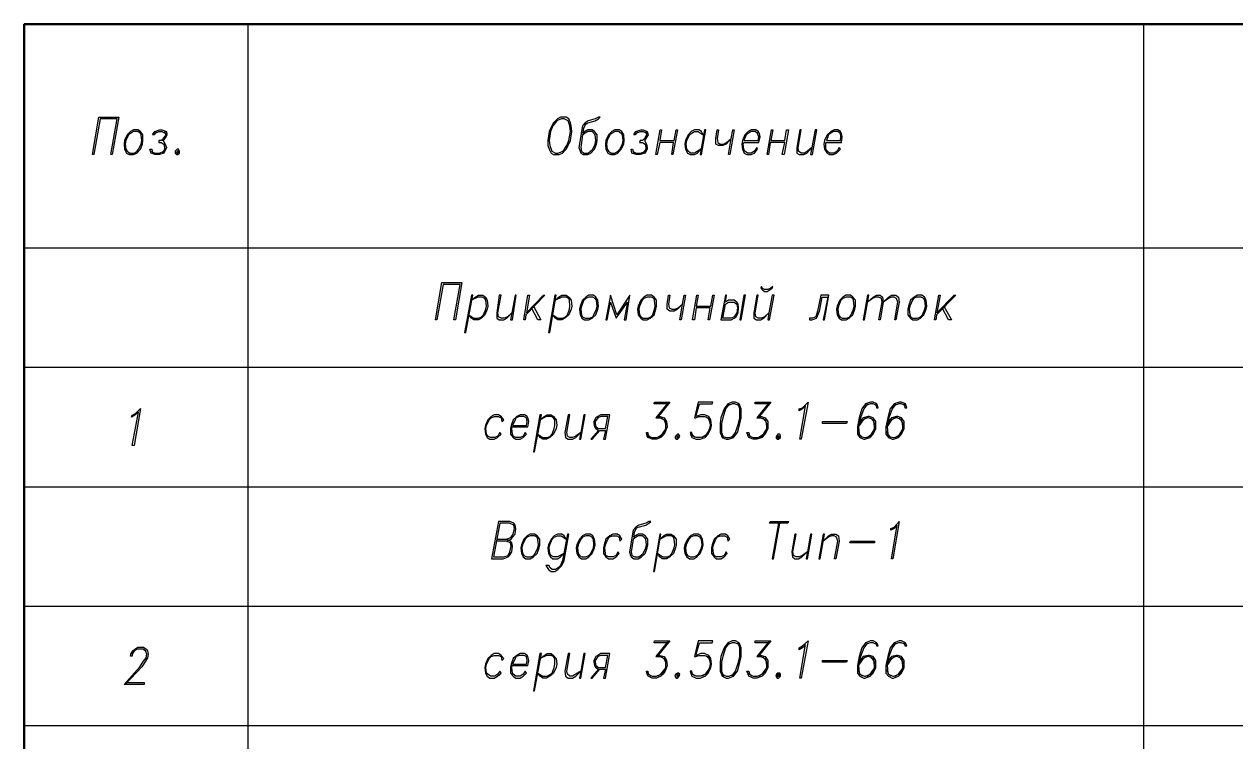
# Model space of a CAD drawing. Header units: millimetres. Extents: x 4241 to 6572, y 870 to 1291.
# Drawn here: x 5693.6 to 5774.8, y 1128.4 to 1176.5 of the extents above; entities that cross this region are included whole.
import ezdxf

# ---------------------------------------------------------------- set-up
doc = ezdxf.new("R2010")
doc.units = ezdxf.units.MM
doc.layers.add('PDF _0', color=7, linetype='Continuous')

msp = doc.modelspace()

# ---------------------------------------------------------------- linework, layer by layer
at = {"layer": 'PDF _0', "lineweight": 50}
msp.add_lwpolyline([(5883.6259, 977.5531), (5693.6273, 977.5531), (5693.6273, 1176.5266), (5883.6259, 1176.5266)], close=True, dxfattribs=at)
at = {"layer": 'PDF _0', "lineweight": 30}
for points in [[(5708.6139, 1176.5266), (5708.6139, 977.5531)], [(5768.6446, 1176.5266), (5768.6446, 977.5531)], [(5693.6273, 1161.5401), (5883.6259, 1161.5401)], [(5693.6273, 1153.5388), (5883.6259, 1153.5388)], [(5693.6273, 1145.5376), (5883.6259, 1145.5376)], [(5693.6273, 1137.5363), (5883.6259, 1137.5363)], [(5693.6273, 1129.535), (5883.6259, 1129.535)]]:
    msp.add_lwpolyline(points, dxfattribs=at)
at = {"layer": 'PDF _0', "lineweight": 25}
for points in [[(5698.2842, 1167.8057), (5698.1995, 1167.8057), (5698.6229, 1170.3034), (5699.9776, 1170.3034), (5699.5119, 1167.8057), (5699.4272, 1167.8057), (5699.8506, 1170.1764), (5698.7075, 1170.1764)], [(5729.5696, 1170.3034), (5729.3579, 1170.1764), (5729.1039, 1169.9224), (5728.9769, 1169.7107), (5728.8076, 1169.3297), (5728.7229, 1168.737), (5728.7229, 1168.3983), (5728.8076, 1168.1443), (5728.9346, 1167.8903), (5729.1039, 1167.8057), (5729.4849, 1167.8057), (5729.6966, 1167.8903), (5729.9506, 1168.1443), (5730.0776, 1168.3983), (5730.2469, 1168.737), (5730.3316, 1169.3297), (5730.2893, 1169.7107), (5730.2469, 1169.9224), (5730.1199, 1170.1764), (5729.9506, 1170.3034)], [(5729.6119, 1170.1764), (5729.3156, 1170.0494), (5729.0616, 1169.7107), (5728.8922, 1169.3297), (5728.8076, 1168.737), (5728.8499, 1168.3983), (5728.9769, 1168.0173), (5729.2309, 1167.8903), (5729.4003, 1167.8903), (5729.7389, 1168.0173), (5729.9929, 1168.3983), (5730.1199, 1168.737), (5730.2469, 1169.3297), (5730.2046, 1169.7107), (5730.0776, 1170.0494), (5729.8236, 1170.1764)], [(5700.9513, 1169.4567), (5700.7396, 1169.3297), (5700.5279, 1169.118), (5700.3586, 1168.737), (5700.3162, 1168.483), (5700.3586, 1168.1443), (5700.4856, 1167.8903), (5700.6549, 1167.8057), (5700.9513, 1167.8057), (5701.1629, 1167.8903), (5701.4169, 1168.1443), (5701.544, 1168.483), (5701.5863, 1168.737), (5701.5863, 1169.118), (5701.4169, 1169.3297), (5701.2476, 1169.4567)], [(5700.9513, 1169.3297), (5700.7396, 1169.2027), (5700.6126, 1169.118), (5700.4432, 1168.737), (5700.4009, 1168.483), (5700.4432, 1168.1443), (5700.5279, 1168.0173), (5700.6973, 1167.8903), (5700.9936, 1167.8903), (5701.2053, 1168.0173), (5701.2899, 1168.1443), (5701.4593, 1168.483), (5701.5016, 1168.737), (5701.4593, 1169.118), (5701.4169, 1169.2027), (5701.2476, 1169.3297)], [(5731.0513, 1169.118), (5730.9243, 1168.2713), (5730.9666, 1168.0173), (5731.136, 1167.8903), (5731.4323, 1167.8903), (5731.7287, 1168.1443), (5731.898, 1168.483), (5731.9403, 1168.737), (5731.898, 1169.118), (5731.6863, 1169.3297), (5731.39, 1169.3297)], [(5733.2104, 1169.4567), (5732.9987, 1169.3297), (5732.787, 1169.118), (5732.6177, 1168.737), (5732.5754, 1168.483), (5732.6177, 1168.1443), (5732.7447, 1167.8903), (5732.914, 1167.8057), (5733.2104, 1167.8057), (5733.4221, 1167.8903), (5733.6337, 1168.1443), (5733.8031, 1168.483), (5733.8454, 1168.737), (5733.8031, 1169.118), (5733.6761, 1169.3297), (5733.5067, 1169.4567)], [(5733.2104, 1169.3297), (5732.9987, 1169.2027), (5732.8717, 1169.118), (5732.7024, 1168.737), (5732.66, 1168.483), (5732.7024, 1168.1443), (5732.787, 1168.0173), (5732.9564, 1167.8903), (5733.2104, 1167.8903), (5733.4221, 1168.0173), (5733.5491, 1168.1443), (5733.7184, 1168.483), (5733.7607, 1168.737), (5733.7184, 1169.118), (5733.6337, 1169.2027), (5733.4644, 1169.3297)], [(5736.0468, 1167.8057), (5735.9621, 1167.8057), (5736.2585, 1169.4567), (5736.3432, 1169.4567), (5736.2162, 1168.737), (5737.1899, 1168.737), (5737.3169, 1169.4567), (5737.4015, 1169.4567), (5737.1052, 1167.8057), (5737.0205, 1167.8057), (5737.1475, 1168.61), (5736.2162, 1168.61)], [(5738.9679, 1168.1443), (5738.5446, 1167.8903), (5738.2906, 1167.8903), (5738.1212, 1168.0173), (5738.0365, 1168.1443), (5737.9942, 1168.483), (5738.0365, 1168.737), (5738.2059, 1169.118), (5738.3329, 1169.2027), (5738.5446, 1169.3297), (5738.7986, 1169.3297), (5739.1373, 1169.118), (5739.0102, 1169.3297), (5738.8409, 1169.4567), (5738.5446, 1169.4567), (5738.3329, 1169.3297), (5738.1212, 1169.118), (5737.9519, 1168.737), (5737.9095, 1168.483), (5737.9519, 1168.1443), (5738.0789, 1167.8903), (5738.2482, 1167.8057), (5738.5446, 1167.8057), (5738.7562, 1167.8903)], [(5739.0102, 1167.8057), (5739.3066, 1169.4567), (5739.2219, 1169.4567), (5738.9256, 1167.8057)], [(5741, 1168.864), (5740.6613, 1168.483), (5740.4496, 1168.3983), (5740.1533, 1168.3983), (5739.984, 1168.483), (5739.984, 1168.864), (5740.0686, 1169.4567), (5740.1533, 1169.4567), (5740.0686, 1168.864), (5740.111, 1168.61), (5740.2803, 1168.483), (5740.492, 1168.483), (5740.7036, 1168.61), (5741, 1168.864), (5741.127, 1169.4567), (5741.2117, 1169.4567), (5740.9153, 1167.8057), (5740.8306, 1167.8057)], [(5741.8467, 1168.61), (5742.8627, 1168.61), (5742.9474, 1168.991), (5742.9051, 1169.2027), (5742.8204, 1169.3297), (5742.651, 1169.4567), (5742.3547, 1169.4567), (5742.143, 1169.3297), (5741.9314, 1169.118), (5741.762, 1168.737), (5741.7197, 1168.483), (5741.762, 1168.1443), (5741.889, 1167.8903), (5742.0584, 1167.8057), (5742.3547, 1167.8057), (5742.5664, 1167.8903), (5742.778, 1168.1443), (5742.7357, 1168.2713), (5742.5664, 1168.0173), (5742.3547, 1167.8903), (5742.1007, 1167.8903), (5741.9314, 1168.0173), (5741.8467, 1168.1443), (5741.8043, 1168.483)], [(5742.8204, 1168.737), (5742.8627, 1168.991), (5742.778, 1169.2027), (5742.6087, 1169.3297), (5742.3547, 1169.3297), (5742.143, 1169.2027), (5742.016, 1169.118), (5741.8467, 1168.737)], [(5743.4977, 1167.8057), (5743.4131, 1167.8057), (5743.7094, 1169.4567), (5743.7941, 1169.4567), (5743.6671, 1168.737), (5744.5984, 1168.737), (5744.7254, 1169.4567), (5744.8525, 1169.4567), (5744.5561, 1167.8057), (5744.4291, 1167.8057), (5744.5984, 1168.61), (5743.6247, 1168.61)], [(5746.4188, 1168.2713), (5746.1225, 1168.0173), (5745.9108, 1167.8903), (5745.6991, 1167.8903), (5745.5298, 1168.0173), (5745.4875, 1168.2713), (5745.6991, 1169.4567), (5745.6145, 1169.4567), (5745.4028, 1168.2713), (5745.4028, 1167.8903), (5745.5721, 1167.8057), (5745.8685, 1167.8057), (5746.0802, 1167.8903), (5746.4188, 1168.2713), (5746.3342, 1167.8057), (5746.4612, 1167.8057), (5746.7575, 1169.4567), (5746.6305, 1169.4567)], [(5747.3502, 1168.61), (5748.4086, 1168.61), (5748.4509, 1168.991), (5748.4086, 1169.2027), (5748.3239, 1169.3297), (5748.1546, 1169.4567), (5747.9006, 1169.4567), (5747.6889, 1169.3297), (5747.4349, 1169.118), (5747.2655, 1168.737), (5747.2232, 1168.483), (5747.2655, 1168.1443), (5747.4349, 1167.8903), (5747.6042, 1167.8057), (5747.8582, 1167.8057), (5748.0699, 1167.8903), (5748.3239, 1168.1443), (5748.2392, 1168.2713), (5748.1122, 1168.0173), (5747.9006, 1167.8903), (5747.6042, 1167.8903), (5747.4349, 1168.0173), (5747.3502, 1168.1443), (5747.3502, 1168.483)], [(5748.3239, 1168.737), (5748.3662, 1168.991), (5748.3239, 1169.2027), (5748.1546, 1169.3297), (5747.8582, 1169.3297), (5747.6465, 1169.2027), (5747.5195, 1169.118), (5747.3925, 1168.737)], [(5703.8724, 1168.1443), (5703.7454, 1168.0173), (5703.7454, 1167.8903), (5703.83, 1167.8057), (5703.9147, 1167.8057), (5704.0417, 1167.8903), (5704.0417, 1168.0173), (5703.957, 1168.1443)], [(5703.8724, 1168.0173), (5703.83, 1167.8903), (5703.9147, 1167.8903), (5703.957, 1168.0173)], [(5721.272, 1156.7139), (5721.1873, 1156.7139), (5721.6106, 1159.2117), (5722.9654, 1159.2117), (5722.542, 1156.7139), (5722.415, 1156.7139), (5722.8384, 1159.0847), (5721.6953, 1159.0847)], [(5743.7941, 1158.9577), (5743.6671, 1158.8307), (5743.4554, 1158.746), (5743.2437, 1158.746), (5743.0744, 1158.8307), (5743.0321, 1158.9577), (5742.9897, 1158.8307), (5743.0744, 1158.746), (5743.2437, 1158.619), (5743.4131, 1158.619), (5743.6247, 1158.746), (5743.7517, 1158.8307)], [(5723.2194, 1155.8672), (5723.6851, 1158.365), (5723.6004, 1158.365), (5723.1347, 1155.8672)], [(5723.431, 1157.0526), (5723.7697, 1156.8409), (5724.0661, 1156.8409), (5724.2777, 1156.9256), (5724.4047, 1157.0526), (5724.5741, 1157.4336), (5724.6164, 1157.6453), (5724.5741, 1158.0263), (5724.4894, 1158.1533), (5724.3201, 1158.238), (5724.0237, 1158.238), (5723.6004, 1158.0263), (5723.8544, 1158.238), (5724.0661, 1158.365), (5724.3624, 1158.365), (5724.5317, 1158.238), (5724.6588, 1158.0263), (5724.7011, 1157.6453), (5724.6588, 1157.4336), (5724.4894, 1157.0526), (5724.2777, 1156.8409), (5724.0661, 1156.7139), (5723.7697, 1156.7139), (5723.6004, 1156.8409)], [(5726.3098, 1157.1796), (5726.0135, 1156.9256), (5725.8018, 1156.8409), (5725.5901, 1156.8409), (5725.4208, 1156.9256), (5725.3784, 1157.1796), (5725.5901, 1158.365), (5725.4631, 1158.365), (5725.2938, 1157.1796), (5725.2938, 1156.8409), (5725.4631, 1156.7139), (5725.7595, 1156.7139), (5725.9711, 1156.8409), (5726.3098, 1157.1796), (5726.2251, 1156.7139), (5726.3521, 1156.7139), (5726.6062, 1158.365), (5726.5215, 1158.365)], [(5727.2835, 1157.1796), (5728.4265, 1158.365), (5728.5112, 1158.365), (5727.2412, 1157.0526), (5727.1988, 1156.7139), (5727.1142, 1156.7139), (5727.3682, 1158.365), (5727.4952, 1158.365)], [(5728.8499, 1155.8672), (5729.2732, 1158.365), (5729.1886, 1158.365), (5728.7652, 1155.8672)], [(5729.0616, 1157.0526), (5729.4003, 1156.8409), (5729.6966, 1156.8409), (5729.9083, 1156.9256), (5730.0353, 1157.0526), (5730.1623, 1157.4336), (5730.2046, 1157.6453), (5730.1623, 1158.0263), (5730.1199, 1158.1533), (5729.9506, 1158.238), (5729.6543, 1158.238), (5729.2309, 1158.0263), (5729.4426, 1158.238), (5729.6543, 1158.365), (5729.9506, 1158.365), (5730.1199, 1158.238), (5730.2893, 1158.0263), (5730.3316, 1157.6453), (5730.2893, 1157.4336), (5730.1199, 1157.0526), (5729.8659, 1156.8409), (5729.6543, 1156.7139), (5729.4003, 1156.7139), (5729.2309, 1156.8409)], [(5731.4747, 1158.365), (5731.263, 1158.238), (5731.0513, 1158.0263), (5730.882, 1157.6453), (5730.8396, 1157.4336), (5730.882, 1157.0526), (5731.009, 1156.8409), (5731.1783, 1156.7139), (5731.4747, 1156.7139), (5731.6863, 1156.8409), (5731.9403, 1157.0526), (5732.0673, 1157.4336), (5732.1097, 1157.6453), (5732.0673, 1158.0263), (5731.9403, 1158.238), (5731.771, 1158.365)], [(5731.4747, 1158.238), (5731.263, 1158.1533), (5731.136, 1158.0263), (5730.9666, 1157.6453), (5730.9243, 1157.4336), (5730.9666, 1157.0526), (5731.0513, 1156.9256), (5731.2206, 1156.8409), (5731.517, 1156.8409), (5731.7287, 1156.9256), (5731.8133, 1157.0526), (5731.9827, 1157.4336), (5732.025, 1157.6453), (5731.9827, 1158.0263), (5731.898, 1158.1533), (5731.7287, 1158.238)], [(5732.6177, 1156.7139), (5732.7024, 1156.7139), (5732.914, 1157.8993), (5733.2951, 1156.8409), (5734.0571, 1157.8993), (5733.8454, 1156.7139), (5733.9724, 1156.7139), (5734.2264, 1158.365), (5733.3374, 1157.0526), (5732.914, 1158.365)], [(5735.3695, 1158.365), (5735.1578, 1158.238), (5734.9461, 1158.0263), (5734.7768, 1157.6453), (5734.7344, 1157.4336), (5734.7768, 1157.0526), (5734.9461, 1156.8409), (5735.1154, 1156.7139), (5735.3695, 1156.7139), (5735.5811, 1156.8409), (5735.8351, 1157.0526), (5735.9621, 1157.4336), (5736.0045, 1157.6453), (5736.0045, 1158.0263), (5735.8351, 1158.238), (5735.6658, 1158.365)], [(5735.3695, 1158.238), (5735.1578, 1158.1533), (5735.0308, 1158.0263), (5734.8614, 1157.6453), (5734.8191, 1157.4336), (5734.8614, 1157.0526), (5734.9461, 1156.9256), (5735.1154, 1156.8409), (5735.4118, 1156.8409), (5735.6235, 1156.9256), (5735.7505, 1157.0526), (5735.8775, 1157.4336), (5735.9198, 1157.6453), (5735.8775, 1158.0263), (5735.8351, 1158.1533), (5735.6658, 1158.238)], [(5737.7402, 1157.7723), (5737.4015, 1157.4336), (5737.1899, 1157.3066), (5736.8935, 1157.3066), (5736.7242, 1157.4336), (5736.7242, 1157.7723), (5736.8088, 1158.365), (5736.8935, 1158.365), (5736.8088, 1157.7723), (5736.8512, 1157.5183), (5737.0205, 1157.4336), (5737.2322, 1157.4336), (5737.4439, 1157.5183), (5737.7402, 1157.7723), (5737.8672, 1158.365), (5737.9519, 1158.365), (5737.6555, 1156.7139), (5737.5709, 1156.7139)], [(5738.5446, 1156.7139), (5738.4176, 1156.7139), (5738.7139, 1158.365), (5738.7986, 1158.365), (5738.6716, 1157.6453), (5739.6453, 1157.6453), (5739.7723, 1158.365), (5739.8569, 1158.365), (5739.5606, 1156.7139), (5739.4759, 1156.7139), (5739.6029, 1157.5183), (5738.6716, 1157.5183)], [(5740.619, 1158.365), (5740.3226, 1156.7139), (5741, 1156.7139), (5741.2117, 1156.8409), (5741.3387, 1156.9256), (5741.4657, 1157.1796), (5741.508, 1157.5183), (5741.4657, 1157.7723), (5741.381, 1157.8993), (5741.2117, 1158.0263), (5740.8306, 1158.0263), (5740.619, 1157.8993), (5740.7036, 1158.365)], [(5740.619, 1157.7723), (5740.8306, 1157.8993), (5741.2117, 1157.8993), (5741.381, 1157.7723), (5741.4233, 1157.5183), (5741.381, 1157.1796), (5741.2117, 1156.9256), (5741, 1156.8409), (5740.4496, 1156.8409)], [(5741.9737, 1158.365), (5741.8467, 1158.365), (5741.5927, 1156.7139), (5741.6773, 1156.7139)], [(5743.5401, 1157.1796), (5743.2437, 1156.9256), (5743.0321, 1156.8409), (5742.8204, 1156.8409), (5742.651, 1156.9256), (5742.6087, 1157.1796), (5742.8204, 1158.365), (5742.7357, 1158.365), (5742.524, 1157.1796), (5742.524, 1156.8409), (5742.6934, 1156.7139), (5742.9897, 1156.7139), (5743.2014, 1156.8409), (5743.5401, 1157.1796), (5743.4554, 1156.7139), (5743.5824, 1156.7139), (5743.8788, 1158.365), (5743.7517, 1158.365)], [(5747.1809, 1156.7139), (5747.2655, 1156.7139), (5747.5619, 1158.365), (5747.0115, 1158.365), (5746.7999, 1157.3066), (5746.6728, 1156.9256), (5746.4612, 1156.8409), (5746.2495, 1156.8409), (5746.2495, 1156.7139), (5746.4188, 1156.7139), (5746.7152, 1156.8409), (5746.9269, 1157.3066), (5747.0962, 1158.238), (5747.4772, 1158.238)], [(5748.7049, 1158.365), (5748.4932, 1158.238), (5748.2816, 1158.0263), (5748.1122, 1157.6453), (5748.0699, 1157.4336), (5748.1122, 1157.0526), (5748.2392, 1156.8409), (5748.4086, 1156.7139), (5748.7049, 1156.7139), (5748.9166, 1156.8409), (5749.1706, 1157.0526), (5749.2976, 1157.4336), (5749.3399, 1157.6453), (5749.3399, 1158.0263), (5749.1706, 1158.238), (5749.0013, 1158.365)], [(5748.7049, 1158.238), (5748.4932, 1158.1533), (5748.3662, 1158.0263), (5748.1969, 1157.6453), (5748.1546, 1157.4336), (5748.1969, 1157.0526), (5748.2816, 1156.9256), (5748.4509, 1156.8409), (5748.7473, 1156.8409), (5748.9589, 1156.9256), (5749.0436, 1157.0526), (5749.2129, 1157.4336), (5749.2553, 1157.6453), (5749.2129, 1158.0263), (5749.1706, 1158.1533), (5749.0013, 1158.238)], [(5749.9326, 1156.7139), (5750.229, 1158.365), (5750.1443, 1158.365), (5749.848, 1156.7139)], [(5750.991, 1156.7139), (5750.9063, 1156.7139), (5751.118, 1157.8993), (5751.0757, 1158.1533), (5750.9063, 1158.238), (5750.6947, 1158.238), (5750.483, 1158.1533), (5750.1443, 1157.8993), (5750.5253, 1158.238), (5750.737, 1158.365), (5750.991, 1158.365), (5751.1603, 1158.238), (5751.2027, 1157.8993)], [(5752.0494, 1156.7139), (5751.9647, 1156.7139), (5752.1764, 1157.8993), (5752.0917, 1158.1533), (5751.9224, 1158.238), (5751.753, 1158.238), (5751.5414, 1158.1533), (5751.2027, 1157.8993), (5751.5414, 1158.238), (5751.753, 1158.365), (5752.0494, 1158.365), (5752.2187, 1158.238), (5752.261, 1157.8993)], [(5753.4888, 1158.365), (5753.2771, 1158.238), (5753.0231, 1158.0263), (5752.8961, 1157.6453), (5752.8537, 1157.4336), (5752.8537, 1157.0526), (5753.0231, 1156.8409), (5753.1924, 1156.7139), (5753.4888, 1156.7139), (5753.7004, 1156.8409), (5753.9121, 1157.0526), (5754.0814, 1157.4336), (5754.1238, 1157.6453), (5754.0814, 1158.0263), (5753.9544, 1158.238), (5753.7851, 1158.365)], [(5753.4464, 1158.238), (5753.2347, 1158.1533), (5753.1501, 1158.0263), (5752.9807, 1157.6453), (5752.9384, 1157.4336), (5752.9807, 1157.0526), (5753.0231, 1156.9256), (5753.1924, 1156.8409), (5753.4888, 1156.8409), (5753.7004, 1156.9256), (5753.8274, 1157.0526), (5753.9968, 1157.4336), (5754.0391, 1157.6453), (5753.9968, 1158.0263), (5753.9121, 1158.1533), (5753.7428, 1158.238)], [(5754.8011, 1157.1796), (5755.9442, 1158.365), (5756.0712, 1158.365), (5754.7588, 1157.0526), (5754.7165, 1156.7139), (5754.6318, 1156.7139), (5754.9281, 1158.365), (5755.0128, 1158.365)], [(5700.9936, 1148.2893), (5700.8666, 1148.2893), (5701.2899, 1150.5331), (5701.0359, 1150.3214), (5700.8243, 1150.1944), (5700.8666, 1150.3214), (5701.0783, 1150.4484), (5701.4169, 1150.7871)], [(5741.0847, 1151.2104), (5740.7883, 1151.0834), (5740.5343, 1150.7447), (5740.3226, 1150.152), (5740.2803, 1149.771), (5740.2803, 1149.1783), (5740.4073, 1148.8397), (5740.6613, 1148.7127), (5740.8306, 1148.7127), (5741.1693, 1148.8397), (5741.4233, 1149.1783), (5741.5927, 1149.771), (5741.6773, 1150.152), (5741.6773, 1150.7447), (5741.5503, 1151.0834), (5741.2963, 1151.2104)], [(5745.6991, 1148.7127), (5745.6145, 1148.7127), (5745.9955, 1150.9564), (5745.7838, 1150.7447), (5745.5721, 1150.6177), (5745.5721, 1150.7447), (5745.7838, 1150.8294), (5746.1648, 1151.2104)], [(5725.5901, 1149.0513), (5725.5054, 1149.1783), (5725.3784, 1148.9243), (5725.1668, 1148.8397), (5724.8704, 1148.8397), (5724.7011, 1148.9243), (5724.6164, 1149.0513), (5724.5741, 1149.4324), (5724.6164, 1149.644), (5724.7858, 1150.025), (5724.9128, 1150.152), (5725.1244, 1150.2367), (5725.4208, 1150.2367), (5725.5901, 1150.152), (5725.6325, 1149.898), (5725.7595, 1150.025), (5725.5901, 1150.2367), (5725.4208, 1150.3637), (5725.1244, 1150.3637), (5724.9128, 1150.2367), (5724.7011, 1150.025), (5724.5317, 1149.644), (5724.4894, 1149.4324), (5724.5317, 1149.0513), (5724.6588, 1148.8397), (5724.8281, 1148.7127), (5725.1244, 1148.7127), (5725.3361, 1148.8397)], [(5726.3098, 1149.5594), (5727.3682, 1149.5594), (5727.4528, 1149.898), (5727.3682, 1150.152), (5727.3258, 1150.2367), (5727.1565, 1150.3637), (5726.8602, 1150.3637), (5726.6485, 1150.2367), (5726.3945, 1150.025), (5726.2675, 1149.644), (5726.2251, 1149.4324), (5726.2251, 1149.0513), (5726.3945, 1148.8397), (5726.5638, 1148.7127), (5726.8602, 1148.7127), (5727.0718, 1148.8397), (5727.2835, 1149.0513), (5727.1988, 1149.1783), (5727.0718, 1148.9243), (5726.8602, 1148.8397), (5726.5638, 1148.8397), (5726.3945, 1148.9243), (5726.3521, 1149.0513), (5726.3098, 1149.4324)], [(5727.2835, 1149.644), (5727.3258, 1149.898), (5727.2835, 1150.152), (5727.1142, 1150.2367), (5726.8178, 1150.2367), (5726.6062, 1150.152), (5726.5215, 1150.025), (5726.3521, 1149.644)], [(5727.8339, 1147.866), (5728.2995, 1150.3637), (5728.1725, 1150.3637), (5727.7492, 1147.866)], [(5728.0455, 1149.0513), (5728.3842, 1148.8397), (5728.6806, 1148.8397), (5728.8922, 1148.9243), (5729.0192, 1149.0513), (5729.1462, 1149.4324), (5729.1886, 1149.644), (5729.1886, 1150.025), (5729.1039, 1150.152), (5728.9346, 1150.2367), (5728.6382, 1150.2367), (5728.2149, 1150.025), (5728.4689, 1150.2367), (5728.6806, 1150.3637), (5728.9346, 1150.3637), (5729.1039, 1150.2367), (5729.2732, 1150.025), (5729.3156, 1149.644), (5729.2732, 1149.4324), (5729.1039, 1149.0513), (5728.8499, 1148.8397), (5728.6382, 1148.7127), (5728.3842, 1148.7127), (5728.2149, 1148.8397)], [(5730.9243, 1149.1783), (5730.5856, 1148.9243), (5730.374, 1148.8397), (5730.2046, 1148.8397), (5730.0353, 1148.9243), (5729.9929, 1149.1783), (5730.2046, 1150.3637), (5730.0776, 1150.3637), (5729.8659, 1149.1783), (5729.9083, 1148.8397), (5730.0776, 1148.7127), (5730.374, 1148.7127), (5730.5856, 1148.8397), (5730.9243, 1149.1783), (5730.8396, 1148.7127), (5730.9243, 1148.7127), (5731.2206, 1150.3637), (5731.136, 1150.3637)], [(5732.1943, 1149.3054), (5732.5754, 1149.3054), (5732.4484, 1148.7127), (5732.5754, 1148.7127), (5732.8717, 1150.3637), (5732.279, 1150.3637), (5732.0673, 1150.2367), (5731.9403, 1150.152), (5731.8133, 1149.898), (5731.8133, 1149.771), (5731.8557, 1149.5594), (5731.9403, 1149.4324), (5732.1097, 1149.3054), (5731.6017, 1148.7127), (5731.6863, 1148.7127)], [(5732.5754, 1149.4324), (5732.7447, 1150.2367), (5732.279, 1150.2367), (5732.0673, 1150.152), (5731.898, 1149.898), (5731.898, 1149.771), (5731.9403, 1149.5594), (5732.1097, 1149.4324)], [(5748.7473, 1149.771), (5747.1385, 1149.771), (5747.1385, 1149.898), (5748.7896, 1149.898)], [(5737.4015, 1149.0513), (5737.2745, 1148.9243), (5737.2322, 1148.8397), (5737.3169, 1148.7127), (5737.4015, 1148.7127), (5737.5285, 1148.8397), (5737.5709, 1148.9243), (5737.4862, 1149.0513)], [(5744.1328, 1149.0513), (5744.0481, 1148.9243), (5744.0058, 1148.8397), (5744.0904, 1148.7127), (5744.1751, 1148.7127), (5744.3021, 1148.8397), (5744.3021, 1148.9243), (5744.2598, 1149.0513)], [(5737.3592, 1148.9243), (5737.3592, 1148.8397), (5737.4439, 1148.8397), (5737.4439, 1148.9243)], [(5744.1328, 1148.9243), (5744.0904, 1148.8397), (5744.2174, 1148.8397), (5744.2174, 1148.9243)], [(5744.8101, 1143.0821), (5743.5824, 1143.0821), (5743.6247, 1143.2091), (5744.8525, 1143.2091)], [(5751.8377, 1140.7114), (5751.753, 1140.7114), (5752.134, 1142.9551), (5751.9224, 1142.7435), (5751.7107, 1142.6165), (5751.7107, 1142.7435), (5751.9224, 1142.8281), (5752.261, 1143.2091)], [(5727.5375, 1142.3624), (5727.3258, 1142.2354), (5727.1142, 1142.0238), (5726.9448, 1141.6428), (5726.9025, 1141.4311), (5726.9448, 1141.0501), (5727.0718, 1140.8384), (5727.2412, 1140.7114), (5727.5375, 1140.7114), (5727.7492, 1140.8384), (5728.0032, 1141.0501), (5728.1302, 1141.4311), (5728.1725, 1141.6428), (5728.1725, 1142.0238), (5728.0032, 1142.2354), (5727.8339, 1142.3624)], [(5727.5375, 1142.2354), (5727.3258, 1142.1508), (5727.1988, 1142.0238), (5727.0295, 1141.6428), (5726.9872, 1141.4311), (5727.0295, 1141.0501), (5727.1142, 1140.9231), (5727.2835, 1140.8384), (5727.5799, 1140.8384), (5727.7915, 1140.9231), (5727.8762, 1141.0501), (5728.0455, 1141.4311), (5728.0879, 1141.6428), (5728.0455, 1142.0238), (5728.0032, 1142.1508), (5727.8339, 1142.2354)], [(5728.5959, 1140.2457), (5728.7652, 1139.9917), (5728.9346, 1139.8647), (5729.1886, 1139.8647), (5729.4003, 1139.9917), (5729.6543, 1140.2457), (5729.8236, 1140.5844), (5730.1199, 1142.3624), (5730.0353, 1142.3624), (5729.6966, 1140.5844), (5729.5696, 1140.2457), (5729.4426, 1140.1187), (5729.2309, 1139.9917), (5729.0192, 1139.9917), (5728.8499, 1140.1187), (5728.8076, 1140.2457)], [(5729.7813, 1141.0501), (5729.3579, 1140.8384), (5729.1039, 1140.8384), (5728.9346, 1140.9231), (5728.8499, 1141.0501), (5728.8076, 1141.4311), (5728.8499, 1141.6428), (5729.0192, 1142.0238), (5729.1462, 1142.1508), (5729.3579, 1142.2354), (5729.6119, 1142.2354), (5729.9506, 1142.0238), (5729.8236, 1142.2354), (5729.6543, 1142.3624), (5729.3579, 1142.3624), (5729.1462, 1142.2354), (5728.9346, 1142.0238), (5728.7652, 1141.6428), (5728.7229, 1141.4311), (5728.7652, 1141.0501), (5728.8922, 1140.8384), (5729.0616, 1140.7114), (5729.3579, 1140.7114), (5729.5696, 1140.8384)], [(5731.263, 1142.3624), (5731.0513, 1142.2354), (5730.8396, 1142.0238), (5730.6703, 1141.6428), (5730.628, 1141.4311), (5730.6703, 1141.0501), (5730.7973, 1140.8384), (5730.9666, 1140.7114), (5731.263, 1140.7114), (5731.4747, 1140.8384), (5731.6863, 1141.0501), (5731.8557, 1141.4311), (5731.898, 1141.6428), (5731.8557, 1142.0238), (5731.7287, 1142.2354), (5731.5593, 1142.3624)], [(5731.263, 1142.2354), (5731.0513, 1142.1508), (5730.9243, 1142.0238), (5730.755, 1141.6428), (5730.7126, 1141.4311), (5730.755, 1141.0501), (5730.8396, 1140.9231), (5731.009, 1140.8384), (5731.263, 1140.8384), (5731.4747, 1140.9231), (5731.6017, 1141.0501), (5731.771, 1141.4311), (5731.8133, 1141.6428), (5731.771, 1142.0238), (5731.6863, 1142.1508), (5731.517, 1142.2354)], [(5733.5067, 1141.0501), (5733.4221, 1141.1771), (5733.2951, 1140.9231), (5733.0834, 1140.8384), (5732.787, 1140.8384), (5732.6177, 1140.9231), (5732.5754, 1141.0501), (5732.533, 1141.4311), (5732.5754, 1141.6428), (5732.7447, 1142.0238), (5732.8294, 1142.1508), (5733.041, 1142.2354), (5733.3374, 1142.2354), (5733.5067, 1142.1508), (5733.5491, 1141.8968), (5733.6761, 1142.0238), (5733.5491, 1142.2354), (5733.3797, 1142.3624), (5733.0834, 1142.3624), (5732.8717, 1142.2354), (5732.6177, 1142.0238), (5732.4907, 1141.6428), (5732.4484, 1141.4311), (5732.4484, 1141.0501), (5732.6177, 1140.8384), (5732.787, 1140.7114), (5733.0834, 1140.7114), (5733.2951, 1140.8384)], [(5734.4381, 1142.0238), (5734.3111, 1141.1771), (5734.3534, 1140.9231), (5734.5228, 1140.8384), (5734.8191, 1140.8384), (5735.1154, 1141.0501), (5735.2848, 1141.4311), (5735.3271, 1141.6428), (5735.2848, 1142.0238), (5735.0731, 1142.2354), (5734.7768, 1142.2354)], [(5735.8775, 1139.8647), (5736.3008, 1142.3624), (5736.2162, 1142.3624), (5735.7928, 1139.8647)], [(5736.0891, 1141.0501), (5736.4278, 1140.8384), (5736.7242, 1140.8384), (5736.9358, 1140.9231), (5737.0205, 1141.0501), (5737.1899, 1141.4311), (5737.2322, 1141.6428), (5737.1899, 1142.0238), (5737.1475, 1142.1508), (5736.9782, 1142.2354), (5736.6818, 1142.2354), (5736.2585, 1142.0238), (5736.4702, 1142.2354), (5736.6818, 1142.3624), (5736.9782, 1142.3624), (5737.1475, 1142.2354), (5737.3169, 1142.0238), (5737.3169, 1141.6428), (5737.2745, 1141.4311), (5737.1475, 1141.0501), (5736.8935, 1140.8384), (5736.6818, 1140.7114), (5736.3855, 1140.7114), (5736.2162, 1140.8384)], [(5738.5022, 1142.3624), (5738.2906, 1142.2354), (5738.0789, 1142.0238), (5737.9095, 1141.6428), (5737.8672, 1141.4311), (5737.9095, 1141.0501), (5738.0365, 1140.8384), (5738.2059, 1140.7114), (5738.5022, 1140.7114), (5738.7139, 1140.8384), (5738.9256, 1141.0501), (5739.0949, 1141.4311), (5739.1373, 1141.6428), (5739.0949, 1142.0238), (5738.9679, 1142.2354), (5738.7986, 1142.3624)], [(5738.5022, 1142.2354), (5738.2906, 1142.1508), (5738.1636, 1142.0238), (5737.9942, 1141.6428), (5737.9519, 1141.4311), (5737.9942, 1141.0501), (5738.0789, 1140.9231), (5738.2482, 1140.8384), (5738.5022, 1140.8384), (5738.7139, 1140.9231), (5738.8409, 1141.0501), (5739.0102, 1141.4311), (5739.0526, 1141.6428), (5739.0102, 1142.0238), (5738.9256, 1142.1508), (5738.7562, 1142.2354)], [(5740.746, 1141.0501), (5740.6613, 1141.1771), (5740.5343, 1140.9231), (5740.3226, 1140.8384), (5740.0263, 1140.8384), (5739.8569, 1140.9231), (5739.8146, 1141.0501), (5739.7723, 1141.4311), (5739.8146, 1141.6428), (5739.984, 1142.0238), (5740.0686, 1142.1508), (5740.2803, 1142.2354), (5740.5766, 1142.2354), (5740.746, 1142.1508), (5740.7883, 1141.8968), (5740.9153, 1142.0238), (5740.7883, 1142.2354), (5740.619, 1142.3624), (5740.3226, 1142.3624), (5740.111, 1142.2354), (5739.8569, 1142.0238), (5739.7299, 1141.6428), (5739.6876, 1141.4311), (5739.6876, 1141.0501), (5739.8569, 1140.8384), (5740.0263, 1140.7114), (5740.3226, 1140.7114), (5740.5343, 1140.8384)], [(5746.1225, 1141.1771), (5745.7838, 1140.9231), (5745.5721, 1140.8384), (5745.3605, 1140.8384), (5745.1911, 1140.9231), (5745.1488, 1141.1771), (5745.3605, 1142.3624), (5745.2758, 1142.3624), (5745.0641, 1141.1771), (5745.1065, 1140.8384), (5745.2758, 1140.7114), (5745.5298, 1140.7114), (5745.7415, 1140.8384), (5746.1225, 1141.1771), (5746.0378, 1140.7114), (5746.1225, 1140.7114), (5746.4188, 1142.3624), (5746.3342, 1142.3624)], [(5746.9692, 1140.7114), (5747.2655, 1142.3624), (5747.1809, 1142.3624), (5746.8845, 1140.7114)], [(5748.0276, 1140.7114), (5747.9429, 1140.7114), (5748.1546, 1141.8968), (5748.0699, 1142.1508), (5747.9006, 1142.2354), (5747.7312, 1142.2354), (5747.5195, 1142.1508), (5747.1809, 1141.8968), (5747.5195, 1142.2354), (5747.7312, 1142.3624), (5748.0276, 1142.3624), (5748.1969, 1142.2354), (5748.2392, 1141.8968)], [(5750.61, 1141.7698), (5748.9589, 1141.7698), (5749.0013, 1141.8968), (5750.61, 1141.8968)], [(5741.0847, 1135.2079), (5740.7883, 1135.0809), (5740.5343, 1134.7422), (5740.3226, 1134.1495), (5740.2803, 1133.7685), (5740.2803, 1133.1758), (5740.4073, 1132.8371), (5740.6613, 1132.7101), (5740.8306, 1132.7101), (5741.1693, 1132.8371), (5741.4233, 1133.1758), (5741.5927, 1133.7685), (5741.6773, 1134.1495), (5741.6773, 1134.7422), (5741.5503, 1135.0809), (5741.2963, 1135.2079)], [(5745.6991, 1132.7101), (5745.6145, 1132.7101), (5745.9955, 1134.9539), (5745.7838, 1134.7422), (5745.5721, 1134.6152), (5745.5721, 1134.7422), (5745.7838, 1134.8692), (5746.1648, 1135.2079)], [(5725.5901, 1133.0488), (5725.5054, 1133.1758), (5725.3784, 1132.9641), (5725.1668, 1132.8371), (5724.8704, 1132.8371), (5724.7011, 1132.9641), (5724.6164, 1133.0488), (5724.5741, 1133.4298), (5724.6164, 1133.6415), (5724.7858, 1134.0225), (5724.9128, 1134.1495), (5725.1244, 1134.2342), (5725.4208, 1134.2342), (5725.5901, 1134.1495), (5725.6325, 1133.8955), (5725.7595, 1134.0225), (5725.5901, 1134.2342), (5725.4208, 1134.3612), (5725.1244, 1134.3612), (5724.9128, 1134.2342), (5724.7011, 1134.0225), (5724.5317, 1133.6415), (5724.4894, 1133.4298), (5724.5317, 1133.0488), (5724.6588, 1132.8371), (5724.8281, 1132.7101), (5725.1244, 1132.7101), (5725.3361, 1132.8371)], [(5726.3098, 1133.5568), (5727.3682, 1133.5568), (5727.4528, 1133.8955), (5727.3682, 1134.1495), (5727.3258, 1134.2342), (5727.1565, 1134.3612), (5726.8602, 1134.3612), (5726.6485, 1134.2342), (5726.3945, 1134.0225), (5726.2675, 1133.6415), (5726.2251, 1133.4298), (5726.2251, 1133.0488), (5726.3945, 1132.8371), (5726.5638, 1132.7101), (5726.8602, 1132.7101), (5727.0718, 1132.8371), (5727.2835, 1133.0488), (5727.1988, 1133.1758), (5727.0718, 1132.9641), (5726.8602, 1132.8371), (5726.5638, 1132.8371), (5726.3945, 1132.9641), (5726.3521, 1133.0488), (5726.3098, 1133.4298)], [(5727.8339, 1131.8634), (5728.2995, 1134.3612), (5728.1725, 1134.3612), (5727.7492, 1131.8634)], [(5728.0455, 1133.0488), (5728.3842, 1132.8371), (5728.6806, 1132.8371), (5728.8922, 1132.9641), (5729.0192, 1133.0488), (5729.1462, 1133.4298), (5729.1886, 1133.6415), (5729.1886, 1134.0225), (5729.1039, 1134.1495), (5728.9346, 1134.2342), (5728.6382, 1134.2342), (5728.2149, 1134.0225), (5728.4689, 1134.2342), (5728.6806, 1134.3612), (5728.9346, 1134.3612), (5729.1039, 1134.2342), (5729.2732, 1134.0225), (5729.3156, 1133.6415), (5729.2732, 1133.4298), (5729.1039, 1133.0488), (5728.8499, 1132.8371), (5728.6382, 1132.7101), (5728.3842, 1132.7101), (5728.2149, 1132.8371)], [(5730.9243, 1133.1758), (5730.5856, 1132.9641), (5730.374, 1132.8371), (5730.2046, 1132.8371), (5730.0353, 1132.9641), (5729.9929, 1133.1758), (5730.2046, 1134.3612), (5730.0776, 1134.3612), (5729.8659, 1133.1758), (5729.9083, 1132.8371), (5730.0776, 1132.7101), (5730.374, 1132.7101), (5730.5856, 1132.8371), (5730.9243, 1133.1758), (5730.8396, 1132.7101), (5730.9243, 1132.7101), (5731.2206, 1134.3612), (5731.136, 1134.3612)], [(5732.1943, 1133.3028), (5732.5754, 1133.3028), (5732.4484, 1132.7101), (5732.5754, 1132.7101), (5732.8717, 1134.3612), (5732.279, 1134.3612), (5732.0673, 1134.2342), (5731.9403, 1134.1495), (5731.8133, 1133.8955), (5731.8133, 1133.7685), (5731.8557, 1133.5568), (5731.9403, 1133.4298), (5732.1097, 1133.3028), (5731.6017, 1132.7101), (5731.6863, 1132.7101)], [(5727.2835, 1133.6415), (5727.3258, 1133.8955), (5727.2835, 1134.1495), (5727.1142, 1134.2342), (5726.8178, 1134.2342), (5726.6062, 1134.1495), (5726.5215, 1134.0225), (5726.3521, 1133.6415)], [(5732.5754, 1133.4298), (5732.7447, 1134.2342), (5732.279, 1134.2342), (5732.0673, 1134.1495), (5731.898, 1133.8955), (5731.898, 1133.7685), (5731.9403, 1133.5568), (5732.1097, 1133.4298)], [(5748.7473, 1133.7685), (5747.1385, 1133.7685), (5747.1385, 1133.8955), (5748.7896, 1133.8955)], [(5737.4015, 1133.0488), (5737.2745, 1132.9641), (5737.2322, 1132.8371), (5737.3169, 1132.7101), (5737.4015, 1132.7101), (5737.5285, 1132.8371), (5737.5709, 1132.9641), (5737.4862, 1133.0488)], [(5737.3592, 1132.9641), (5737.3592, 1132.8371), (5737.4439, 1132.8371), (5737.4439, 1132.9641)], [(5744.1328, 1133.0488), (5744.0481, 1132.9641), (5744.0058, 1132.8371), (5744.0904, 1132.7101), (5744.1751, 1132.7101), (5744.3021, 1132.8371), (5744.3021, 1132.9641), (5744.2598, 1133.0488)], [(5744.1328, 1132.9641), (5744.0904, 1132.8371), (5744.2174, 1132.8371), (5744.2174, 1132.9641)]]:
    msp.add_lwpolyline(points, close=True, dxfattribs=at)
for points in [[(5731.1783, 1169.7954), (5731.39, 1169.9224), (5731.898, 1170.0494), (5732.1097, 1170.1764), (5732.2367, 1170.3034), (5732.1097, 1170.3034), (5731.898, 1170.1764), (5731.4323, 1170.0494), (5731.2206, 1169.9224), (5731.0513, 1169.7107), (5730.7973, 1168.2713), (5730.882, 1168.0173), (5730.9243, 1167.8903), (5731.0936, 1167.8057), (5731.39, 1167.8057), (5731.6017, 1167.8903), (5731.8557, 1168.1443), (5731.9827, 1168.483), (5732.025, 1168.737), (5732.025, 1169.118), (5731.8557, 1169.3297), (5731.6863, 1169.4567), (5731.39, 1169.4567), (5731.1783, 1169.3297), (5731.0936, 1169.2027), (5731.136, 1169.5837), (5731.3053, 1169.9224)], [(5702.4753, 1169.3297), (5702.3483, 1169.118), (5702.2213, 1169.118), (5702.3906, 1169.3297), (5702.687, 1169.4567), (5702.8563, 1169.4567), (5703.1527, 1169.3297), (5703.195, 1169.118), (5703.068, 1168.864), (5702.941, 1168.737), (5703.068, 1168.483), (5703.1527, 1168.2713), (5703.1103, 1168.1443), (5702.9833, 1167.8903), (5702.687, 1167.8057), (5702.3906, 1167.8057), (5702.1366, 1167.8903), (5702.052, 1168.1443), (5702.179, 1168.1443), (5702.2213, 1167.8903)], [(5702.3483, 1169.2027), (5702.6447, 1169.3297), (5702.8563, 1169.3297), (5703.1103, 1169.2027)], [(5703.0257, 1169.3297), (5703.1103, 1169.118), (5702.941, 1168.864), (5702.8563, 1168.737), (5702.6447, 1168.737), (5702.6447, 1168.61), (5702.814, 1168.61), (5702.9833, 1168.483), (5703.0257, 1168.2713), (5703.0257, 1168.1443), (5702.8987, 1167.8903)], [(5734.7344, 1169.3297), (5734.5651, 1169.118), (5734.4804, 1169.118), (5734.6074, 1169.3297), (5734.9461, 1169.4567), (5735.1154, 1169.4567), (5735.3695, 1169.3297), (5735.4541, 1169.118), (5735.2848, 1168.864), (5735.2001, 1168.737), (5735.3271, 1168.483), (5735.3695, 1168.2713), (5735.3695, 1168.1443), (5735.2425, 1167.8903), (5734.9038, 1167.8057), (5734.6498, 1167.8057), (5734.3534, 1167.8903), (5734.3111, 1168.1443), (5734.3958, 1168.1443), (5734.4804, 1167.8903)], [(5734.6074, 1169.2027), (5734.9038, 1169.3297), (5735.1154, 1169.3297), (5735.3695, 1169.2027)], [(5735.2848, 1169.3297), (5735.3271, 1169.118), (5735.2001, 1168.864), (5735.0731, 1168.737), (5734.9038, 1168.737), (5734.8614, 1168.61), (5735.0731, 1168.61), (5735.2425, 1168.483), (5735.2848, 1168.2713), (5735.2848, 1168.1443), (5735.1154, 1167.8903)], [(5702.1366, 1168.0173), (5702.3906, 1167.8903), (5702.687, 1167.8903), (5702.9833, 1168.0173)], [(5734.3958, 1168.0173), (5734.6498, 1167.8903), (5734.9461, 1167.8903), (5735.2425, 1168.0173)], [(5727.7492, 1157.6453), (5728.2572, 1156.7139), (5728.0455, 1156.7139), (5727.6222, 1157.5183)], [(5755.2668, 1157.6453), (5755.7748, 1156.7139), (5755.5632, 1156.7139), (5755.1398, 1157.5183)], [(5736.8088, 1151.0834), (5735.8351, 1151.0834), (5735.8775, 1151.2104), (5736.8935, 1151.2104), (5736.0468, 1150.152)], [(5736.8088, 1151.2104), (5735.9621, 1150.152), (5736.2585, 1150.152), (5736.5125, 1150.025), (5736.6395, 1149.644)], [(5739.5183, 1149.3054), (5739.2643, 1148.9243), (5738.9679, 1148.8397), (5738.6716, 1148.8397), (5738.4176, 1148.9243), (5738.3752, 1149.1783), (5738.2482, 1149.1783), (5738.3329, 1148.9243), (5738.3752, 1148.8397), (5738.6716, 1148.7127), (5738.9256, 1148.7127), (5739.2643, 1148.8397), (5739.4759, 1149.0513), (5739.6453, 1149.4324), (5739.6876, 1149.644), (5739.6453, 1150.025), (5739.5183, 1150.2367), (5739.2219, 1150.3637), (5738.9679, 1150.3637), (5738.6292, 1150.2367), (5738.8832, 1151.0834), (5739.7299, 1151.0834), (5739.7723, 1151.2104), (5738.7986, 1151.2104), (5738.5446, 1150.152), (5738.6292, 1150.152), (5738.8409, 1150.2367), (5739.2219, 1150.2367), (5739.4759, 1150.152), (5739.6029, 1149.771)], [(5740.873, 1151.0834), (5740.619, 1150.7447), (5740.4496, 1150.152), (5740.365, 1149.771), (5740.365, 1149.1783), (5740.492, 1148.8397)], [(5741.5503, 1150.9564), (5741.254, 1151.0834), (5741.0847, 1151.0834), (5740.7883, 1150.9564)], [(5741.0423, 1148.8397), (5741.2963, 1149.1783), (5741.508, 1149.771), (5741.5927, 1150.152), (5741.5927, 1150.7447), (5741.4657, 1151.0834)], [(5743.5401, 1151.0834), (5742.6087, 1151.0834), (5742.6087, 1151.2104), (5743.6671, 1151.2104), (5742.8204, 1150.152)], [(5743.5824, 1151.2104), (5742.7357, 1150.152), (5742.9897, 1150.152), (5743.2861, 1150.025), (5743.4131, 1149.644)], [(5750.6947, 1151.0834), (5750.737, 1150.8294), (5750.864, 1150.8294), (5750.7793, 1151.0834), (5750.5253, 1151.2104), (5750.356, 1151.2104), (5750.0173, 1151.0834), (5749.7633, 1150.7447), (5749.5939, 1150.152), (5749.4669, 1149.5594), (5749.4669, 1149.0513), (5749.6363, 1148.8397), (5749.8903, 1148.7127), (5749.975, 1148.7127), (5750.3136, 1148.8397), (5750.5253, 1149.0513), (5750.6947, 1149.4324), (5750.6947, 1149.5594), (5750.6947, 1149.898), (5750.5253, 1150.152), (5750.2713, 1150.2367), (5750.1866, 1150.2367), (5749.848, 1150.152), (5749.6363, 1149.898)], [(5750.1443, 1151.0834), (5749.8903, 1150.7447), (5749.6786, 1150.152), (5749.5516, 1149.5594), (5749.5939, 1149.0513), (5749.8056, 1148.8397)], [(5750.7793, 1150.9564), (5750.5253, 1151.0834), (5750.3136, 1151.0834), (5750.0173, 1150.9564)], [(5752.5997, 1151.0834), (5752.6421, 1150.8294), (5752.7691, 1150.8294), (5752.6844, 1151.0834), (5752.4304, 1151.2104), (5752.261, 1151.2104), (5751.9224, 1151.0834), (5751.6684, 1150.7447), (5751.499, 1150.152), (5751.372, 1149.5594), (5751.372, 1149.0513), (5751.5414, 1148.8397), (5751.7954, 1148.7127), (5751.88, 1148.7127), (5752.2187, 1148.8397), (5752.4304, 1149.0513), (5752.5997, 1149.4324), (5752.5997, 1149.5594), (5752.5997, 1149.898), (5752.4304, 1150.152), (5752.1764, 1150.2367), (5752.0917, 1150.2367), (5751.753, 1150.152), (5751.5414, 1149.898)], [(5752.0494, 1151.0834), (5751.7954, 1150.7447), (5751.5837, 1150.152), (5751.4567, 1149.5594), (5751.499, 1149.0513), (5751.7107, 1148.8397)], [(5752.6844, 1150.9564), (5752.4304, 1151.0834), (5752.2187, 1151.0834), (5751.9224, 1150.9564)], [(5736.0891, 1150.2367), (5736.2585, 1150.2367), (5736.5125, 1150.152), (5736.6818, 1149.898), (5736.7242, 1149.5594), (5736.6818, 1149.4324), (5736.5125, 1149.0513), (5736.3008, 1148.8397), (5736.0045, 1148.7127), (5735.7081, 1148.7127), (5735.4541, 1148.8397), (5735.3695, 1148.9243), (5735.3271, 1149.1783), (5735.4118, 1149.1783), (5735.4541, 1148.9243), (5735.7081, 1148.8397), (5736.0045, 1148.8397), (5736.3008, 1148.9243), (5736.5548, 1149.3054)], [(5736.3432, 1150.152), (5736.5972, 1149.898), (5736.5972, 1149.5594), (5736.5972, 1149.4324), (5736.4278, 1149.0513), (5736.0891, 1148.8397)], [(5739.3066, 1150.2367), (5739.5606, 1150.025), (5739.6029, 1149.644), (5739.5606, 1149.4324), (5739.3913, 1149.0513), (5739.0526, 1148.8397)], [(5742.8204, 1150.2367), (5743.0321, 1150.2367), (5743.2861, 1150.152), (5743.4554, 1149.898), (5743.4554, 1149.5594), (5743.4554, 1149.4324), (5743.2861, 1149.0513), (5743.0744, 1148.8397), (5742.7357, 1148.7127), (5742.4817, 1148.7127), (5742.1854, 1148.8397), (5742.143, 1148.9243), (5742.0584, 1149.1783), (5742.1854, 1149.1783), (5742.2277, 1148.9243), (5742.4817, 1148.8397), (5742.778, 1148.8397), (5743.0744, 1148.9243), (5743.3284, 1149.3054)], [(5743.1167, 1150.152), (5743.3284, 1149.898), (5743.3707, 1149.5594), (5743.3707, 1149.4324), (5743.2014, 1149.0513), (5742.8627, 1148.8397)], [(5750.0596, 1150.152), (5749.721, 1149.898), (5749.5516, 1149.5594)], [(5750.6523, 1149.644), (5750.5253, 1150.025), (5750.229, 1150.152), (5750.1443, 1150.152), (5749.848, 1150.025), (5749.5939, 1149.644)], [(5750.102, 1148.8397), (5750.4406, 1149.0513), (5750.61, 1149.4324), (5750.61, 1149.5594), (5750.5677, 1149.898), (5750.356, 1150.152)], [(5751.9647, 1150.152), (5751.626, 1149.898), (5751.4567, 1149.5594)], [(5752.5574, 1149.644), (5752.4304, 1150.025), (5752.134, 1150.152), (5752.0494, 1150.152), (5751.753, 1150.025), (5751.499, 1149.644)], [(5752.007, 1148.8397), (5752.3457, 1149.0513), (5752.5151, 1149.4324), (5752.5151, 1149.5594), (5752.4727, 1149.898), (5752.261, 1150.152)], [(5735.6235, 1148.8397), (5735.3695, 1149.0513)], [(5738.5869, 1148.8397), (5738.3329, 1149.0513)], [(5742.397, 1148.8397), (5742.143, 1149.0513)], [(5749.5093, 1149.3054), (5749.6363, 1148.9243), (5749.9326, 1148.8397), (5750.0173, 1148.8397), (5750.3136, 1148.9243), (5750.5677, 1149.3054)], [(5751.4143, 1149.3054), (5751.5414, 1148.9243), (5751.8377, 1148.8397), (5751.9224, 1148.8397), (5752.2187, 1148.9243), (5752.4727, 1149.3054)], [(5740.4073, 1148.9243), (5740.6613, 1148.8397), (5740.873, 1148.8397), (5741.1693, 1148.9243)], [(5725.9288, 1141.8968), (5726.2675, 1142.0238), (5726.3521, 1142.1508), (5726.5215, 1142.3624), (5726.5638, 1142.7435), (5726.5215, 1142.9551), (5726.4368, 1143.0821), (5726.1828, 1143.2091), (5725.4208, 1143.2091), (5724.9551, 1140.7114), (5725.7171, 1140.7114), (5726.0558, 1140.8384), (5726.1405, 1140.9231), (5726.3098, 1141.1771), (5726.3521, 1141.5581), (5726.3098, 1141.7698), (5726.2251, 1141.8968), (5725.9711, 1142.0238)], [(5725.2938, 1142.0238), (5725.9711, 1142.0238), (5726.2675, 1142.1508), (5726.3945, 1142.3624), (5726.4791, 1142.7435), (5726.4368, 1142.9551), (5726.1405, 1143.0821), (5725.5054, 1143.0821), (5725.0821, 1140.8384), (5725.7595, 1140.8384), (5726.0558, 1140.9231), (5726.1828, 1141.1771), (5726.2675, 1141.5581), (5726.2251, 1141.7698), (5725.9288, 1141.8968), (5725.2938, 1141.8968)], [(5734.5651, 1142.7435), (5734.7768, 1142.8281), (5735.2848, 1142.9551), (5735.4965, 1143.0821), (5735.6235, 1143.2091), (5735.4965, 1143.2091), (5735.2848, 1143.0821), (5734.8191, 1142.9551), (5734.6074, 1142.8281), (5734.4381, 1142.6165), (5734.1841, 1141.1771), (5734.2688, 1140.9231), (5734.3111, 1140.8384), (5734.4804, 1140.7114), (5734.7768, 1140.7114), (5734.9884, 1140.8384), (5735.2425, 1141.0501), (5735.3695, 1141.4311), (5735.4118, 1141.6428), (5735.4118, 1142.0238), (5735.2425, 1142.2354), (5735.0731, 1142.3624), (5734.7768, 1142.3624), (5734.5651, 1142.2354), (5734.4804, 1142.1508), (5734.5228, 1142.4894), (5734.6921, 1142.8281)], [(5744.1751, 1143.0821), (5743.7517, 1140.7114), (5743.8364, 1140.7114), (5744.2598, 1143.0821)], [(5736.8088, 1135.0809), (5735.8351, 1135.0809), (5735.8775, 1135.2079), (5736.8935, 1135.2079), (5736.0468, 1134.1495)], [(5736.8088, 1135.2079), (5735.9621, 1134.1495), (5736.2585, 1134.1495), (5736.5125, 1134.0225), (5736.6395, 1133.6415)], [(5739.5183, 1133.3028), (5739.2643, 1132.9641), (5738.9679, 1132.8371), (5738.6716, 1132.8371), (5738.4176, 1132.9641), (5738.3752, 1133.1758), (5738.2482, 1133.1758), (5738.3329, 1132.9641), (5738.3752, 1132.8371), (5738.6716, 1132.7101), (5738.9256, 1132.7101), (5739.2643, 1132.8371), (5739.4759, 1133.0488), (5739.6453, 1133.4298), (5739.6876, 1133.6415), (5739.6453, 1134.0225), (5739.5183, 1134.2342), (5739.2219, 1134.3612), (5738.9679, 1134.3612), (5738.6292, 1134.2342), (5738.8832, 1135.0809), (5739.7299, 1135.0809), (5739.7723, 1135.2079), (5738.7986, 1135.2079), (5738.5446, 1134.1495), (5738.6292, 1134.1495), (5738.8409, 1134.2342), (5739.2219, 1134.2342), (5739.4759, 1134.1495), (5739.6029, 1133.7685)], [(5743.5401, 1135.0809), (5742.6087, 1135.0809), (5742.6087, 1135.2079), (5743.6671, 1135.2079), (5742.8204, 1134.1495)], [(5743.5824, 1135.2079), (5742.7357, 1134.1495), (5742.9897, 1134.1495), (5743.2861, 1134.0225), (5743.4131, 1133.6415)], [(5750.6947, 1135.0809), (5750.737, 1134.8692), (5750.864, 1134.8692), (5750.7793, 1135.0809), (5750.5253, 1135.2079), (5750.356, 1135.2079), (5750.0173, 1135.0809), (5749.7633, 1134.7422), (5749.5939, 1134.1495), (5749.4669, 1133.5568), (5749.4669, 1133.0488), (5749.6363, 1132.8371), (5749.8903, 1132.7101), (5749.975, 1132.7101), (5750.3136, 1132.8371), (5750.5253, 1133.0488), (5750.6947, 1133.4298), (5750.6947, 1133.5568), (5750.6947, 1133.8955), (5750.5253, 1134.1495), (5750.2713, 1134.2342), (5750.1866, 1134.2342), (5749.848, 1134.1495), (5749.6363, 1133.8955)], [(5752.5997, 1135.0809), (5752.6421, 1134.8692), (5752.7691, 1134.8692), (5752.6844, 1135.0809), (5752.4304, 1135.2079), (5752.261, 1135.2079), (5751.9224, 1135.0809), (5751.6684, 1134.7422), (5751.499, 1134.1495), (5751.372, 1133.5568), (5751.372, 1133.0488), (5751.5414, 1132.8371), (5751.7954, 1132.7101), (5751.88, 1132.7101), (5752.2187, 1132.8371), (5752.4304, 1133.0488), (5752.5997, 1133.4298), (5752.5997, 1133.5568), (5752.5997, 1133.8955), (5752.4304, 1134.1495), (5752.1764, 1134.2342), (5752.0917, 1134.2342), (5751.753, 1134.1495), (5751.5414, 1133.8955)], [(5700.4432, 1132.4138), (5701.671, 1132.4138), (5701.671, 1132.2868), (5700.3162, 1132.2868), (5701.3746, 1133.4721), (5701.6286, 1133.8532), (5701.798, 1134.0648), (5701.8403, 1134.3188), (5701.7556, 1134.5305), (5701.5863, 1134.6575), (5701.2053, 1134.6575), (5700.9936, 1134.5305), (5700.8666, 1134.3188), (5700.8666, 1134.1918), (5700.7396, 1134.1918), (5700.7819, 1134.3188), (5700.9089, 1134.5305), (5701.0359, 1134.6575), (5701.2476, 1134.7845), (5701.6286, 1134.7845), (5701.798, 1134.6575), (5701.8826, 1134.5305), (5701.925, 1134.3188), (5701.8826, 1134.0648), (5701.7556, 1133.8532), (5701.5016, 1133.4721), (5700.4009, 1132.2868)], [(5740.873, 1135.0809), (5740.619, 1134.7422), (5740.4496, 1134.1495), (5740.365, 1133.7685), (5740.365, 1133.1758), (5740.492, 1132.8371)], [(5741.5503, 1134.9539), (5741.254, 1135.0809), (5741.0847, 1135.0809), (5740.7883, 1134.9539)], [(5741.0423, 1132.8371), (5741.2963, 1133.1758), (5741.508, 1133.7685), (5741.5927, 1134.1495), (5741.5927, 1134.7422), (5741.4657, 1135.0809)], [(5750.1443, 1135.0809), (5749.8903, 1134.7422), (5749.6786, 1134.1495), (5749.5516, 1133.5568), (5749.5939, 1133.0488), (5749.8056, 1132.8371)], [(5750.7793, 1134.9539), (5750.5253, 1135.0809), (5750.3136, 1135.0809), (5750.0173, 1134.9539)], [(5752.0494, 1135.0809), (5751.7954, 1134.7422), (5751.5837, 1134.1495), (5751.4567, 1133.5568), (5751.499, 1133.0488), (5751.7107, 1132.8371)], [(5752.6844, 1134.9539), (5752.4304, 1135.0809), (5752.2187, 1135.0809), (5751.9224, 1134.9539)], [(5736.0891, 1134.2342), (5736.2585, 1134.2342), (5736.5125, 1134.1495), (5736.6818, 1133.8955), (5736.7242, 1133.5568), (5736.6818, 1133.4298), (5736.5125, 1133.0488), (5736.3008, 1132.8371), (5736.0045, 1132.7101), (5735.7081, 1132.7101), (5735.4541, 1132.8371), (5735.3695, 1132.9641), (5735.3271, 1133.1758), (5735.4118, 1133.1758), (5735.4541, 1132.9641), (5735.7081, 1132.8371), (5736.0045, 1132.8371), (5736.3008, 1132.9641), (5736.5548, 1133.3028)], [(5736.3432, 1134.1495), (5736.5972, 1133.8955), (5736.5972, 1133.5568), (5736.5972, 1133.4298), (5736.4278, 1133.0488), (5736.0891, 1132.8371)], [(5739.3066, 1134.2342), (5739.5606, 1134.0225), (5739.6029, 1133.6415), (5739.5606, 1133.4298), (5739.3913, 1133.0488), (5739.0526, 1132.8371)], [(5742.8204, 1134.2342), (5743.0321, 1134.2342), (5743.2861, 1134.1495), (5743.4554, 1133.8955), (5743.4554, 1133.5568), (5743.4554, 1133.4298), (5743.2861, 1133.0488), (5743.0744, 1132.8371), (5742.7357, 1132.7101), (5742.4817, 1132.7101), (5742.1854, 1132.8371), (5742.143, 1132.9641), (5742.0584, 1133.1758), (5742.1854, 1133.1758), (5742.2277, 1132.9641), (5742.4817, 1132.8371), (5742.778, 1132.8371), (5743.0744, 1132.9641), (5743.3284, 1133.3028)], [(5743.1167, 1134.1495), (5743.3284, 1133.8955), (5743.3707, 1133.5568), (5743.3707, 1133.4298), (5743.2014, 1133.0488), (5742.8627, 1132.8371)], [(5750.0596, 1134.1495), (5749.721, 1133.8955), (5749.5516, 1133.5568)], [(5750.6523, 1133.6415), (5750.5253, 1134.0225), (5750.229, 1134.1495), (5750.1443, 1134.1495), (5749.848, 1134.0225), (5749.5939, 1133.6415)], [(5750.102, 1132.8371), (5750.4406, 1133.0488), (5750.61, 1133.4298), (5750.61, 1133.5568), (5750.5677, 1133.8955), (5750.356, 1134.1495)], [(5751.9647, 1134.1495), (5751.626, 1133.8955), (5751.4567, 1133.5568)], [(5752.5574, 1133.6415), (5752.4304, 1134.0225), (5752.134, 1134.1495), (5752.0494, 1134.1495), (5751.753, 1134.0225), (5751.499, 1133.6415)], [(5752.007, 1132.8371), (5752.3457, 1133.0488), (5752.5151, 1133.4298), (5752.5151, 1133.5568), (5752.4727, 1133.8955), (5752.261, 1134.1495)], [(5735.6235, 1132.8371), (5735.3695, 1133.0488)], [(5738.5869, 1132.8371), (5738.3329, 1133.0488)], [(5740.4073, 1132.9641), (5740.6613, 1132.8371), (5740.873, 1132.8371), (5741.1693, 1132.9641)], [(5742.397, 1132.8371), (5742.143, 1133.0488)], [(5749.5093, 1133.3028), (5749.6363, 1132.9641), (5749.9326, 1132.8371), (5750.0173, 1132.8371), (5750.3136, 1132.9641), (5750.5677, 1133.3028)], [(5751.4143, 1133.3028), (5751.5414, 1132.9641), (5751.8377, 1132.8371), (5751.9224, 1132.8371), (5752.2187, 1132.9641), (5752.4727, 1133.3028)]]:
    msp.add_lwpolyline(points, dxfattribs=at)

doc.saveas('drawing.dxf')
